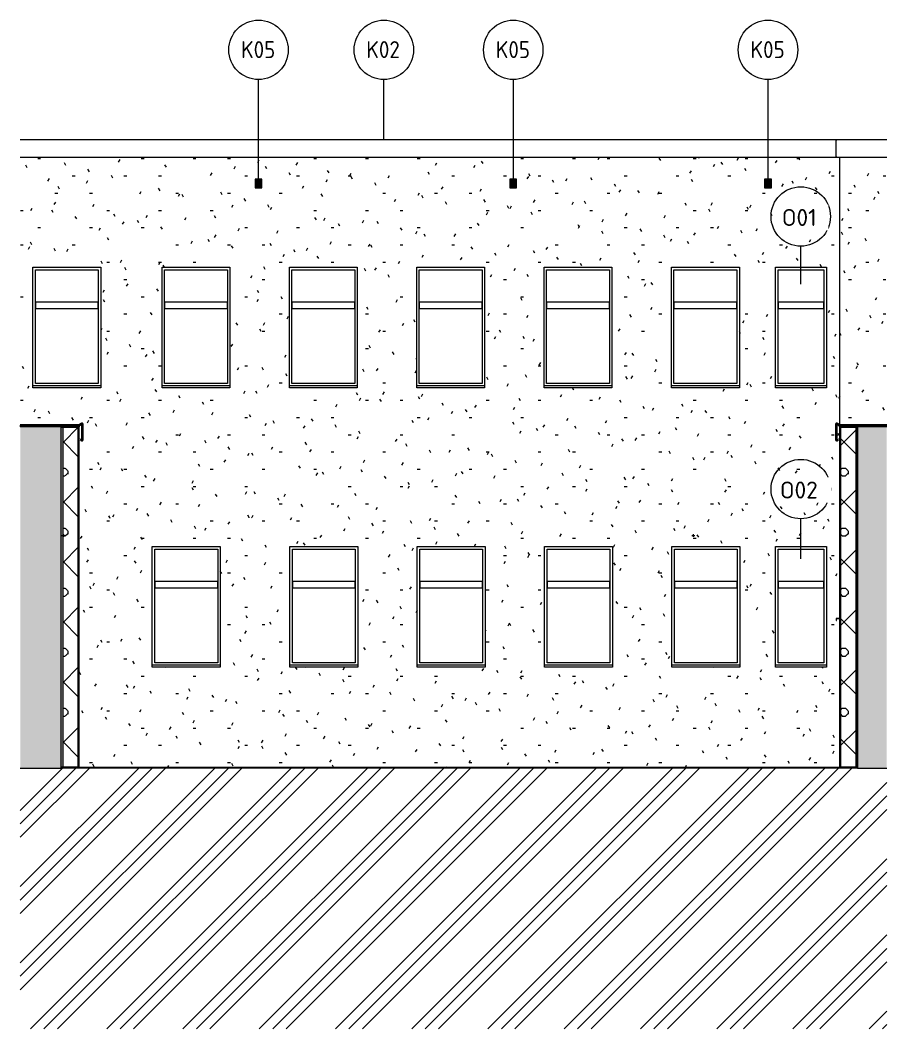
# Model space of a CAD drawing. Header units: millimetres. Extents: x -19993 to 479964, y -45352 to 20466.
# Drawn here: x 208209 to 218416, y -901 to 10979 of the extents above; entities that cross this region are included whole.
import ezdxf

# ---------------------------------------------------------------- set-up
doc = ezdxf.new("R2010")
doc.units = ezdxf.units.MM
for name, color, linetype, lineweight in [('A-DETL-GENF', 92, 'Continuous', 9), ('A-DETL-THIN', 151, 'Continuous', 9), ('A-GLAZ', 151, 'Continuous', 9), ('A-GLAZ-IDEN', 152, 'Continuous', 9), ('A-ROOF', 132, 'Continuous', 9), ('A-ROOF-IDEN', 132, 'Continuous', 9), ('A-ROOF-MCUT', 132, 'Continuous', 35), ('A-ROOF-OTLN', 132, 'Continuous', 9), ('A-ROOF-PATT', 132, 'Continuous', 35), ('A-WALL', 113, 'Continuous', 9), ('A-WALL-PATT', 111, 'Continuous', 25), ('E-POWR-CNTR', 130, 'Continuous', 9), ('E-POWR-DROP', 130, 'Continuous', 9), ('E-POWR-RISE', 130, 'Continuous', 9), ('M-EQPM', 50, 'Continuous', 9), ('M-EQPM-IDEN', 50, 'Continuous', 9), ('Q-SPCQ', 91, 'Continuous', 9)]:
    doc.layers.add(name, color=color, linetype=linetype, lineweight=lineweight)
doc.styles.add('ISOCPEUR', font='isocpeur.ttf', dxfattribs={"width": 0.9, "height": 200})
doc.styles.add('ISOCPEUR_2', font='isocpeur.ttf', dxfattribs={"height": 200})
pattern_1 = [(0, (357563.63, 0), (812.8, 203.2), [33.528, -576.072, 33.528, -576.072, -3251.2]), (0, (357563.63, 0), (812.8, 203.2), [-1219.2, 33.528, -1185.672, 33.528, -576.072, -1422.4]), (0, (357563.63, 0), (812.8, 203.2), [-3048, 33.528, -372.872, 33.528, -982.472]), (120, (357868.43, 101.6), (-582.37636, 602.30545), [33.528, -576.072, 33.528, -3827.272]), (120, (357868.43, 101.6), (-582.37636, 602.30545), [-643.128, -576.072, 33.528, -1185.672, -2032]), (120, (357868.43, 101.6), (-582.37636, 602.30545), [-2438.4, 33.528, -576.072, 33.528, -1388.872]), (120, (357868.43, 101.6), (-582.37636, 602.30545), [-3081.528, -372.872, 33.528, -982.472]), (240, (357970.03, 508), (-230.42364, -805.50545), [33.528, -576.072, 33.528, -576.072, -3251.2]), (240, (357970.03, 508), (-230.42364, -805.50545), [-1219.2, 33.528, -1185.672, 33.528, -576.072, -1422.4]), (240, (357970.03, 508), (-230.42364, -805.50545), [-3048, 33.528, -372.872, 33.528, -982.472])]
pattern_2 = [(45, (357563.63, 0), (0, 707.1054), []), (315, (357563.63, 0), (707.1054, 0), []), (270, (357871, 19.13), (353.543, -353.543), [38.278, -668.833]), (270, (357963.37, 19.13), (353.543, -353.543), [38.278, -668.833]), (0, (357896.77, 46.2), (353.543, 353.543), [38.278, -668.833]), (0, (357896.77, -46.2), (353.543, 353.543), [38.278, -668.833]), (45, (357871, 19.13), (0, 707.1054), [38.278, -461.721]), (45, (357936.3, -46.2), (0, 707.1054), [38.278, -461.721]), (315, (357936.3, 46.2), (707.1054, 0), [38.278, -461.721]), (315, (357871, -19.13), (707.1054, 0), [38.278, -461.721])]
pattern_3 = [(45, (357599, -35.36), (0, 707.1054), []), (45, (357881.8, -318.2), (0, 707.1054), []), (315, (357599, 35.36), (707.1054, 0), []), (315, (357881.8, 318.2), (707.1054, 0), []), (270, (357871, 19.13), (353.543, -353.543), [38.278, -668.833]), (270, (357963.37, 19.13), (353.543, -353.543), [38.278, -668.833]), (0, (357896.77, 46.2), (353.543, 353.543), [38.278, -668.833]), (0, (357896.77, -46.2), (353.543, 353.543), [38.278, -668.833]), (45, (357871, 19.13), (0, 707.1054), [38.278, -461.721]), (45, (357936.3, -46.2), (0, 707.1054), [38.278, -461.721]), (315, (357936.3, 46.2), (707.1054, 0), [38.278, -461.721]), (315, (357871, -19.13), (707.1054, 0), [38.278, -461.721])]

# ---------------------------------------------------------------- blocks, each defined once
blk = doc.blocks.new('OKNO_1k_nadsvetlik - OKNO_1k_nadsvetlik_900 x 1500-1969459-VB2-J-Nový')
at = {"layer": 'A-GLAZ'}
for p, q in [((-25615, 3410), (-25615, 4750)), ((-25615, 4750), (-24875, 4750)), ((-24875, 4750), (-24875, 3410)), ((-25615, 4370), (-24875, 4370)), ((-25615, 4370), (-25615, 4290)), ((-24875, 4290), (-25615, 4290)), ((-24875, 4290), (-24875, 4370)), ((-24875, 3410), (-25615, 3410))]:
    blk.add_line(p, q, dxfattribs=at)
blk = doc.blocks.new('parapet_ext - parapet_ext-1802001-VB2-J-Nový')
at = {"layer": 'Q-SPCQ'}
for p, q in [((-25645, 3360), (-25645, 3382)), ((-24845, 3382), (-25645, 3382)), ((-24845, 3360), (-25645, 3360)), ((-24845, 3382), (-24845, 3360))]:
    blk.add_line(p, q, dxfattribs=at)
blk = doc.blocks.new('OKNO_1k_nadsvetlik - OKNO_1k_nadsvetlik_900 x 1500-1969499-VB2-J-Nový')
at = {"layer": 'A-GLAZ'}
for p, q in [((-25621, 6700), (-25621, 8040)), ((-25621, 8040), (-24881, 8040)), ((-24881, 8040), (-24881, 6700)), ((-25621, 7660), (-24881, 7660)), ((-25621, 7660), (-25621, 7580)), ((-24881, 7580), (-24881, 7660)), ((-24881, 7580), (-25621, 7580)), ((-24881, 6700), (-25621, 6700))]:
    blk.add_line(p, q, dxfattribs=at)
blk = doc.blocks.new('parapet_ext - parapet_ext-1802020-VB2-J-Nový')
at = {"layer": 'Q-SPCQ'}
for p, q in [((-25651, 6650), (-25651, 6672)), ((-24851, 6672), (-25651, 6672)), ((-24851, 6672), (-24851, 6650)), ((-24851, 6650), (-25651, 6650))]:
    blk.add_line(p, q, dxfattribs=at)
blk = doc.blocks.new('OKNO_1k_nadsvetlik - OKNO_1k_nadsvetlik_700 x 1500-1969469-VB2-J-Nový')
at = {"layer": 'A-GLAZ', "color": 11}
for p, q in [((-24395, 6700), (-24395, 8040)), ((-24395, 8040), (-23855, 8040)), ((-23855, 8040), (-23855, 6700)), ((-24395, 7660), (-23855, 7660)), ((-24395, 7660), (-24395, 7580)), ((-23855, 7580), (-23855, 7660)), ((-23855, 7580), (-24395, 7580)), ((-23855, 6700), (-24395, 6700))]:
    blk.add_line(p, q, dxfattribs=at)
blk = doc.blocks.new('parapet_ext - parapet_ext-1802056-VB2-J-Nový')
at = {"layer": 'Q-SPCQ', "color": 11}
for p, q in [((-24425, 6650), (-24425, 6672)), ((-23825, 6672), (-24425, 6672)), ((-23825, 6672), (-23825, 6650)), ((-23825, 6650), (-24425, 6650))]:
    blk.add_line(p, q, dxfattribs=at)
blk = doc.blocks.new('OKNO_1k_nadsvetlik - OKNO_1k_nadsvetlik_700 x 1500-1969489-VB2-J-Nový')
at = {"layer": 'A-GLAZ', "color": 11}
for p, q in [((-24395, 3410), (-24395, 4750)), ((-24395, 4750), (-23855, 4750)), ((-23855, 4750), (-23855, 3410)), ((-24395, 4370), (-23855, 4370)), ((-24395, 4370), (-24395, 4290)), ((-23855, 4290), (-24395, 4290)), ((-23855, 4290), (-23855, 4370)), ((-23855, 3410), (-24395, 3410))]:
    blk.add_line(p, q, dxfattribs=at)
blk = doc.blocks.new('parapet_ext - parapet_ext-1802058-VB2-J-Nový')
at = {"layer": 'Q-SPCQ', "color": 11}
for p, q in [((-24425, 3360), (-24425, 3382)), ((-23825, 3382), (-24425, 3382)), ((-23825, 3360), (-24425, 3360)), ((-23825, 3382), (-23825, 3360))]:
    blk.add_line(p, q, dxfattribs=at)
blk = doc.blocks.new('parapet_ext - parapet_ext-V33-VB2-J-Nový')
at = {"layer": 'Q-SPCQ'}
for p, q in [((-23668, 3932), (-23710, 3932)), ((-23710, 3932), (-23710, 3910)), ((-23708, 3930), (-23668, 3930)), ((-23708, 3910), (-23708, 3930)), ((-23710, 3910), (-23708, 3910))]:
    blk.add_line(p, q, dxfattribs=at)
blk = doc.blocks.new('DPS_vetrání_nová - Typ 1-1348339-VB2-J-Nový')
at = {"layer": 'M-EQPM', "color": 11}
for p, q in [((-30554, 9106), (-30554, 9006)), ((-30474, 9106), (-30554, 9106)), ((-30549, 9011), (-30549, 9101)), ((-30549, 9101), (-30479, 9101)), ((-30549, 9096), (-30479, 9096)), ((-30549, 9087), (-30479, 9087)), ((-30549, 9078), (-30479, 9078)), ((-30549, 9069), (-30479, 9069)), ((-30549, 9060), (-30479, 9060)), ((-30549, 9052), (-30479, 9052)), ((-30549, 9043), (-30479, 9043)), ((-30549, 9034), (-30479, 9034)), ((-30479, 9101), (-30479, 9011)), ((-30474, 9006), (-30474, 9106)), ((-30554, 9006), (-30474, 9006)), ((-30549, 9025), (-30479, 9025)), ((-30549, 9016), (-30479, 9016)), ((-30479, 9011), (-30549, 9011))]:
    blk.add_line(p, q, dxfattribs=at)
blk = doc.blocks.new('Popiska mechanické zařízení - Popiska okna_Bublina-1428144-VB2-J-Nový')
at = {"layer": 'M-EQPM-IDEN'}
blk.add_circle((-30514, 10629), 350, dxfattribs=at)
blk = doc.blocks.new('Popiska zakončení střešního pláště - Popiska okna_Bublina-1463073-VB2-J-Nový')
at = {"layer": 'A-ROOF-IDEN'}
blk.add_circle((-29038, 10629), 350, dxfattribs=at)
blk = doc.blocks.new('Popisek okna_oznaceni - Popisek okna_oznaceni-1865439-VB2-J-Nový')
at = {"layer": 'A-GLAZ-IDEN'}
blk.add_circle((-24128, 5456), 350, dxfattribs=at)

msp = doc.modelspace()

# ---------------------------------------------------------------- hatches: boundary and pattern name
at = {"layer": 'A-DETL-GENF'}
h = msp.add_hatch(color=9, dxfattribs=at)
h.paths.add_polyline_path([(208693, 2170), (208693, 6190), (208209, 6190), (208209, 2170)])
h.paths.add_polyline_path([(218416, 2170), (218416, 6190), (218070, 6190), (218070, 2170), (218097, 2170)])
msp.add_hatch(color=9, dxfattribs=at).paths.add_polyline_path([(218070, 2170), (218070, 6190), (218068, 6190), (218068, 2170)])
h = msp.add_hatch(dxfattribs=at)
h.set_pattern_fill('FP_81', style=0, pattern_type=2)
h.set_pattern_definition([(45, (357563.6, 0), (-449.0128, 449.0128), []), (45, (357722.4, 0), (0, 898.0256), []), (45, (357404.9, 0), (0, 898.0256), [])])
h.paths.add_polyline_path([(215864, -901), (218416, -901), (218416, 2170), (208209, 2170), (208209, -901), (213312, -901)])
at = {"layer": 'A-ROOF-PATT', "lineweight": 9}
h = msp.add_hatch(dxfattribs=at)
h.set_pattern_fill('FP_58', color=11, style=0, pattern_type=2)
h.set_pattern_definition([(270, (199813.5, 6210), (1270, 8e-14), []), (270, (199823.6, 6210), (1270, 8e-14), []), (270, (199833.8, 6210), (1270, 8e-14), []), (270, (199844, 6210), (1270, 8e-14), []), (270, (199854.1, 6210), (1270, 8e-14), []), (270, (199864.3, 6210), (1270, 8e-14), []), (270, (199874.4, 6210), (1270, 8e-14), []), (270, (199884.6, 6210), (1270, 8e-14), []), (270, (199894.7, 6210), (1270, 8e-14), []), (270, (199904.9, 6210), (1270, 8e-14), []), (270, (199915.1, 6210), (1270, 8e-14), []), (270, (199925.2, 6210), (1270, 8e-14), []), (270, (199935.4, 6210), (1270, 8e-14), []), (270, (199945.5, 6210), (1270, 8e-14), []), (270, (199955.7, 6210), (1270, 8e-14), []), (270, (199965.9, 6210), (1270, 8e-14), []), (270, (199976, 6210), (1270, 8e-14), []), (270, (199986.2, 6210), (1270, 8e-14), []), (270, (199996.3, 6210), (1270, 8e-14), []), (270, (200006.5, 6210), (1270, 8e-14), []), (270, (200016.7, 6210), (1270, 8e-14), []), (270, (200026.8, 6210), (1270, 8e-14), []), (270, (200037, 6210), (1270, 8e-14), []), (270, (200047.1, 6210), (1270, 8e-14), []), (270, (200057.3, 6210), (1270, 8e-14), []), (270, (200067.5, 6210), (1270, 8e-14), []), (270, (200077.6, 6210), (1270, 8e-14), []), (270, (200087.8, 6210), (1270, 8e-14), []), (270, (200098, 6210), (1270, 8e-14), []), (270, (200108.1, 6210), (1270, 8e-14), []), (270, (200448.5, 6210), (1270, 8e-14), []), (270, (200458.6, 6210), (1270, 8e-14), []), (270, (200468.8, 6210), (1270, 8e-14), []), (270, (200479, 6210), (1270, 8e-14), []), (270, (200489.1, 6210), (1270, 8e-14), []), (270, (200499.3, 6210), (1270, 8e-14), []), (270, (200509.4, 6210), (1270, 8e-14), []), (270, (200519.6, 6210), (1270, 8e-14), []), (270, (200529.7, 6210), (1270, 8e-14), []), (270, (200539.9, 6210), (1270, 8e-14), []), (270, (200550.1, 6210), (1270, 8e-14), []), (270, (200560.2, 6210), (1270, 8e-14), []), (270, (200570.4, 6210), (1270, 8e-14), []), (270, (200580.5, 6210), (1270, 8e-14), []), (270, (200590.7, 6210), (1270, 8e-14), []), (270, (200600.9, 6210), (1270, 8e-14), []), (270, (200611, 6210), (1270, 8e-14), []), (270, (200621.2, 6210), (1270, 8e-14), []), (270, (200631.3, 6210), (1270, 8e-14), []), (270, (200641.5, 6210), (1270, 8e-14), []), (270, (200651.7, 6210), (1270, 8e-14), []), (270, (200661.8, 6210), (1270, 8e-14), []), (270, (200672, 6210), (1270, 8e-14), []), (270, (200682.1, 6210), (1270, 8e-14), []), (270, (200692.3, 6210), (1270, 8e-14), []), (270, (200702.5, 6210), (1270, 8e-14), []), (270, (200712.6, 6210), (1270, 8e-14), []), (270, (200722.8, 6210), (1270, 8e-14), []), (270, (200733, 6210), (1270, 8e-14), []), (270, (200743.1, 6210), (1270, 8e-14), [])])
h.paths.add_polyline_path([(208901, 6190), (208901, 6210), (208209, 6210), (208209, 6190), (208846, 6190)])
h = msp.add_hatch(dxfattribs=at)
h.set_pattern_fill('FP_78', color=11, style=0, pattern_type=2)
h.set_pattern_definition([(270, (220554, 6210), (1270, 8e-14), []), (270, (220564.2, 6210), (1270, 8e-14), []), (270, (220574.4, 6210), (1270, 8e-14), []), (270, (220584.5, 6210), (1270, 8e-14), []), (270, (220594.7, 6210), (1270, 8e-14), []), (270, (220604.8, 6210), (1270, 8e-14), []), (270, (220615, 6210), (1270, 8e-14), []), (270, (220625.2, 6210), (1270, 8e-14), []), (270, (220635.3, 6210), (1270, 8e-14), []), (270, (220645.5, 6210), (1270, 8e-14), []), (270, (220655.6, 6210), (1270, 8e-14), []), (270, (220665.8, 6210), (1270, 8e-14), []), (270, (220676, 6210), (1270, 8e-14), []), (270, (220686.1, 6210), (1270, 8e-14), []), (270, (220696.3, 6210), (1270, 8e-14), []), (270, (220706.4, 6210), (1270, 8e-14), []), (270, (220716.6, 6210), (1270, 8e-14), []), (270, (220726.8, 6210), (1270, 8e-14), []), (270, (220736.9, 6210), (1270, 8e-14), []), (270, (220747.1, 6210), (1270, 8e-14), []), (270, (220757.2, 6210), (1270, 8e-14), []), (270, (220767.4, 6210), (1270, 8e-14), []), (270, (220777.6, 6210), (1270, 8e-14), []), (270, (220787.7, 6210), (1270, 8e-14), []), (270, (220797.9, 6210), (1270, 8e-14), []), (270, (220808, 6210), (1270, 8e-14), []), (270, (220818.2, 6210), (1270, 8e-14), []), (270, (220828.4, 6210), (1270, 8e-14), []), (270, (220838.5, 6210), (1270, 8e-14), []), (270, (220848.7, 6210), (1270, 8e-14), []), (270, (221189, 6210), (1270, 8e-14), []), (270, (221199.2, 6210), (1270, 8e-14), []), (270, (221209.4, 6210), (1270, 8e-14), []), (270, (221219.5, 6210), (1270, 8e-14), []), (270, (221229.7, 6210), (1270, 8e-14), []), (270, (221239.8, 6210), (1270, 8e-14), []), (270, (221250, 6210), (1270, 8e-14), []), (270, (221260.2, 6210), (1270, 8e-14), []), (270, (221270.3, 6210), (1270, 8e-14), []), (270, (221280.5, 6210), (1270, 8e-14), []), (270, (221290.6, 6210), (1270, 8e-14), []), (270, (221300.8, 6210), (1270, 8e-14), []), (270, (221311, 6210), (1270, 8e-14), []), (270, (221321.1, 6210), (1270, 8e-14), []), (270, (221331.3, 6210), (1270, 8e-14), []), (270, (221341.4, 6210), (1270, 8e-14), []), (270, (221351.6, 6210), (1270, 8e-14), []), (270, (221361.8, 6210), (1270, 8e-14), []), (270, (221371.9, 6210), (1270, 8e-14), []), (270, (221382.1, 6210), (1270, 8e-14), []), (270, (221392.2, 6210), (1270, 8e-14), []), (270, (221402.4, 6210), (1270, 8e-14), []), (270, (221412.6, 6210), (1270, 8e-14), []), (270, (221422.7, 6210), (1270, 8e-14), []), (270, (221432.9, 6210), (1270, 8e-14), []), (270, (221443, 6210), (1270, 8e-14), []), (270, (221453.2, 6210), (1270, 8e-14), []), (270, (221463.4, 6210), (1270, 8e-14), []), (270, (221473.5, 6210), (1270, 8e-14), []), (270, (221483.7, 6210), (1270, 8e-14), [])])
h.paths.add_polyline_path([(218070, 6190), (218416, 6190), (218416, 6210), (217862, 6210), (217862, 6190), (218068, 6190)])
at = {"layer": 'A-WALL-PATT', "lineweight": 9}
h = msp.add_hatch(dxfattribs=at)
h.set_pattern_fill('FP_77', color=11, style=0, pattern_type=2)
h.set_pattern_definition(pattern_1)
h.paths.add_polyline_path([(217829, 6229), (217825, 6226), (217823, 6229), (217826, 6229)])
h.paths.add_polyline_path([(208939, 6026), (208933, 6027), (208920, 6040), (208924, 6044), (208938, 6028)])
h.paths.add_polyline_path([(208940, 6229), (208943, 6224), (208943, 6032), (208939, 6026), (208938, 6032), (208938, 6225)])
h.paths.add_polyline_path([(208934, 6229), (208940, 6229), (208938, 6225), (208937, 6226)])
h.paths.add_polyline_path([(208901, 5120), (217862, 5120), (217862, 6204), (217826, 6225), (217829, 6229), (217862, 6210), (217862, 9366), (208209, 9366), (208209, 6210), (208901, 6210), (208934, 6229), (208937, 6225), (208901, 6204), (208901, 5212)])
h.paths.add_polyline_path([(217824, 6026), (217830, 6034), (217839, 6044), (217843, 6040), (217830, 6027), (217825, 6026)])
h.paths.add_polyline_path([(217824, 6026), (217820, 6032), (217820, 6224), (217823, 6229), (217825, 6224), (217825, 6031)])
h.paths.add_polyline_path([(208938, 6650), (208359, 6650), (208359, 8070), (209159, 8070), (209159, 6650), (208940, 6650)])
h.paths.add_polyline_path([(210679, 6650), (209879, 6650), (209879, 8070), (210679, 8070), (210679, 6670)])
h.paths.add_polyline_path([(214588, 6650), (214379, 6650), (214379, 8070), (215179, 8070), (215179, 6650)])
h.paths.add_polyline_path([(213312, 6650), (212879, 6650), (212879, 8070), (213679, 8070), (213679, 6650), (213617, 6650)])
h.paths.add_polyline_path([(211379, 6650), (211379, 8070), (212179, 8070), (212179, 6650), (212036, 6650)])
h.paths.add_polyline_path([(217140, 6650), (217105, 6650), (217105, 8070), (217705, 8070), (217705, 6650)])
h.paths.add_polyline_path([(215879, 6650), (215879, 8070), (216679, 8070), (216679, 6650), (215905, 6650)])
h.paths.add_polyline_path([(214027, 9006), (213977, 9006), (213977, 9106), (214057, 9106), (214057, 9006), (214028, 9006)])
h.paths.add_polyline_path([(216977, 9006), (216977, 9106), (217057, 9106), (217056, 9006), (216981, 9006)])
h.paths.add_polyline_path([(210977, 9006), (210977, 9106), (211057, 9106), (211057, 9006), (210985, 9006)])
h = msp.add_hatch(dxfattribs=at)
h.set_pattern_fill('FP_77', color=11, style=0, pattern_type=2)
h.set_pattern_definition(pattern_1)
h.paths.add_polyline_path([(218070, 6210), (218070, 9366), (217862, 9366), (217862, 6210), (218050, 6210)])
h = msp.add_hatch(dxfattribs=at)
h.set_pattern_fill('FP_77', color=11, style=0, pattern_type=2)
h.set_pattern_definition(pattern_1)
h.paths.add_polyline_path([(218070, 6210), (218416, 6210), (218416, 9366), (218070, 9366), (218070, 6522)])
at = {"layer": 'A-WALL-PATT'}
for points in [[(208713, 2180), (208713, 6190), (208693, 6190), (208693, 2180)], [(218068, 2180), (218068, 6190), (218050, 6190), (218050, 2180)], [(218068, 2170), (218068, 2180), (218050, 2180), (218050, 2170)]]:
    msp.add_hatch(color=11, dxfattribs=at).paths.add_polyline_path(points)
at = {"layer": 'A-WALL-PATT', "lineweight": 9}
h = msp.add_hatch(dxfattribs=at)
h.set_pattern_fill('FP_79', color=11, style=0, pattern_type=2)
h.set_pattern_definition(pattern_2)
h.paths.add_polyline_path([(208893, 2180), (208893, 6190), (208713, 6190), (208713, 2180)])
h = msp.add_hatch(dxfattribs=at)
h.set_pattern_fill('FP_79', color=11, style=0, pattern_type=2)
h.set_pattern_definition(pattern_2)
h.paths.add_polyline_path([(217937, 2180), (218050, 2180), (218050, 6190), (217870, 6190), (217870, 2180)])
h = msp.add_hatch(dxfattribs=at)
h.set_pattern_fill('FP_77', color=11, style=0, pattern_type=2)
h.set_pattern_definition(pattern_1)
h.paths.add_polyline_path([(208901, 2180), (217862, 2180), (217862, 3930), (217822, 3930), (217822, 3910), (217820, 3910), (217820, 3932), (217862, 3932), (217862, 5120), (208901, 5120), (208901, 2592)])
h.paths.add_polyline_path([(210122, 3360), (209765, 3360), (209765, 4780), (210565, 4780), (210565, 3360), (210537, 3360)])
h.paths.add_polyline_path([(215918, 3360), (215885, 3360), (215885, 4780), (216685, 4780), (216685, 3360), (216502, 3360)])
h.paths.add_polyline_path([(213685, 3360), (212885, 3360), (212885, 4780), (213685, 4780), (213685, 3380)])
h.paths.add_polyline_path([(217140, 3360), (217105, 3360), (217105, 4780), (217705, 4780), (217705, 3360)])
h.paths.add_polyline_path([(214385, 3360), (214385, 4780), (215185, 4780), (215185, 3360), (214443, 3360)])
h.paths.add_polyline_path([(212185, 3360), (211385, 3360), (211385, 4780), (212185, 4780), (212185, 3380)])
h.paths.add_polyline_path([(216140, 4901), (216133, 4902), (216131, 4904), (216128, 4910), (216131, 4916), (216135, 4919), (216140, 4918), (216142, 4918), (216146, 4912), (216145, 4906)])
h = msp.add_hatch(dxfattribs=at)
h.set_pattern_fill('FP_80', color=11, style=0, pattern_type=2)
h.set_pattern_definition(pattern_3)
h.paths.add_polyline_path([(208693, 2170), (208833, 2170), (208833, 2180), (208693, 2180)])
h = msp.add_hatch(dxfattribs=at)
h.set_pattern_fill('FP_77', color=11, style=0, pattern_type=2)
h.set_pattern_definition(pattern_1)
h.paths.add_polyline_path([(217860, 2170), (217860, 2180), (208843, 2180), (208843, 2170), (217778, 2170)])
h = msp.add_hatch(dxfattribs=at)
h.set_pattern_fill('FP_80', color=11, style=0, pattern_type=2)
h.set_pattern_definition(pattern_3)
h.paths.add_polyline_path([(217937, 2170), (218050, 2170), (218050, 2180), (217870, 2180), (217870, 2170)])
at = {"layer": 'E-POWR-DROP'}
msp.add_hatch(color=256, dxfattribs=at).paths.add_polyline_path([(216140, 4901), (216145, 4906), (216146, 4908), (216146, 4912), (216142, 4918), (216135, 4919), (216131, 4916), (216128, 4910), (216131, 4904), (216133, 4902), (216137, 4902)])

# ---------------------------------------------------------------- linework, layer by layer
at = {"layer": 'A-DETL-THIN'}
for p, q in [((208693, 6190), (208209, 6190)), ((208693, 2170), (208693, 6190)), ((218070, 6190), (218068, 6190)), ((218068, 6190), (218068, 2170)), ((218416, 6190), (218070, 6190)), ((218070, 6190), (218070, 2170)), ((208209, 2170), (208693, 2170)), ((218070, 2170), (208693, 2170)), ((218070, 2170), (218416, 2170))]:
    msp.add_line(p, q, dxfattribs=at)
at = {"layer": 'A-GLAZ-IDEN'}
for p, q in [((217403, 7869), (217403, 8316)), ((217403, 4636), (217403, 5106))]:
    msp.add_line(p, q, dxfattribs=at)
at = {"layer": 'A-ROOF', "color": 1, "lineweight": 35}
for p, q in [((208901, 6210), (208209, 6210)), ((208693, 6190), (208901, 6190)), ((208901, 6190), (208901, 6204)), ((218416, 6210), (217862, 6210)), ((217862, 6204), (217862, 6190)), ((217862, 6190), (218068, 6190))]:
    msp.add_line(p, q, dxfattribs=at)
at = {"layer": 'A-ROOF-IDEN'}
msp.add_line((212492, 9570), (212492, 10279), dxfattribs=at)
at = {"layer": 'A-ROOF-MCUT', "color": 1}
for p, q in [((208934, 6229), (208901, 6210)), ((208901, 6204), (208937, 6225)), ((208901, 6210), (208901, 6204)), ((208938, 6224), (208938, 6032)), ((208943, 6032), (208943, 6224)), ((217820, 6224), (217820, 6032)), ((217825, 6032), (217825, 6224)), ((217826, 6225), (217862, 6204)), ((217862, 6210), (217829, 6229)), ((217862, 6204), (217862, 6210)), ((208924, 6044), (208920, 6040)), ((208920, 6040), (208933, 6027)), ((208936, 6031), (208924, 6044)), ((217839, 6044), (217827, 6031)), ((217830, 6027), (217843, 6040)), ((217843, 6040), (217839, 6044))]:
    msp.add_line(p, q, dxfattribs=at)
for centre, radius, start, end in [((208937, 6224), 6, 0, 120), ((208937, 6224), 1, 0, 120), ((217826, 6224), 6, 60, 180), ((217826, 6224), 1, 60, 180), ((208937, 6032), 6, 225, 0), ((208937, 6032), 1, 225, 0), ((217826, 6032), 6, 180, 315), ((217826, 6032), 1, 180, 315)]:
    msp.add_arc(centre, radius, start, end, dxfattribs=at)
at = {"layer": 'A-ROOF-OTLN', "color": 11}
for p, q in [((218416, 9570), (208209, 9570)), ((217820, 9372), (217820, 9564)), ((208209, 9366), (218416, 9366))]:
    msp.add_line(p, q, dxfattribs=at)
for points, knots in [([(217820, 9564), (217820, 9564), (217820, 9565), (217820, 9566), (217821, 9567), (217821, 9567), (217821, 9568), (217822, 9568), (217822, 9569), (217823, 9569), (217823, 9569), (217824, 9569), (217824, 9570), (217824, 9570), (217825, 9570), (217825, 9570), (217826, 9570), (217826, 9570), (217826, 9570)], [0, 0, 0, 0, 0.125, 0.1875, 0.25, 0.3125, 0.34375, 0.375, 0.4375, 0.5, 0.53125, 0.5625, 0.59375, 0.625, 0.65625, 0.6875, 0.71875, 0.75, 0.75, 0.75, 0.75]), ([(217826, 9366), (217826, 9366), (217826, 9366), (217825, 9366), (217825, 9366), (217824, 9366), (217824, 9366), (217824, 9366), (217823, 9366), (217823, 9366), (217823, 9367), (217822, 9367), (217822, 9367), (217821, 9368), (217821, 9368), (217821, 9369), (217820, 9369), (217820, 9370), (217820, 9371), (217820, 9372)], [0.3333333, 0.3333333, 0.3333333, 0.3333333, 0.3611111, 0.3888889, 0.4166667, 0.4444444, 0.4722222, 0.5, 0.5277778, 0.5555556, 0.5833333, 0.6111111, 0.6666667, 0.6944444, 0.7222222, 0.7777778, 0.8333333, 0.8888889, 1, 1, 1, 1])]:
    msp.add_open_spline(points, degree=3, knots=knots, dxfattribs=at)
at = {"layer": 'A-WALL', "color": 11}
for p, q in [((217862, 6210), (217862, 9366)), ((208359, 6672), (208359, 8070)), ((208359, 8070), (209159, 8070)), ((209159, 8070), (209159, 6672)), ((209879, 6672), (209879, 8070)), ((209879, 8070), (210679, 8070)), ((210679, 8070), (210679, 6672)), ((211379, 6672), (211379, 8070)), ((211379, 8070), (212179, 8070)), ((212179, 8070), (212179, 6672)), ((212879, 6672), (212879, 8070)), ((212879, 8070), (213679, 8070)), ((213679, 8070), (213679, 6672)), ((214379, 6672), (214379, 8070)), ((214379, 8070), (215179, 8070)), ((215179, 8070), (215179, 6672)), ((215879, 6672), (215879, 8070)), ((215879, 8070), (216679, 8070)), ((216679, 8070), (216679, 6672)), ((217105, 6672), (217105, 8070)), ((217105, 8070), (217705, 8070)), ((217705, 8070), (217705, 6672)), ((209765, 3382), (209765, 4780)), ((209765, 4780), (210565, 4780)), ((210565, 4780), (210565, 3382)), ((211385, 3382), (211385, 4780)), ((211385, 4780), (212185, 4780)), ((212185, 4780), (212185, 3382)), ((212885, 3382), (212885, 4780)), ((212885, 4780), (213685, 4780)), ((213685, 4780), (213685, 3382)), ((214385, 3382), (214385, 4780)), ((214385, 4780), (215185, 4780)), ((215185, 4780), (215185, 3382)), ((215885, 3382), (215885, 4780)), ((215885, 4780), (216685, 4780)), ((216685, 4780), (216685, 3382)), ((217105, 3382), (217105, 4780)), ((217105, 4780), (217705, 4780)), ((217705, 4780), (217705, 3382)), ((208901, 2180), (217860, 2180))]:
    msp.add_line(p, q, dxfattribs=at)
at = {"layer": 'A-WALL', "color": 240}
for p, q in [((208713, 2180), (208713, 6190)), ((208893, 2180), (208893, 6190)), ((208898, 2180), (208898, 6190)), ((217865, 6190), (217865, 2170)), ((217870, 6190), (217870, 2170)), ((218050, 6190), (218050, 2170)), ((208833, 2170), (208833, 2180)), ((208838, 2170), (208838, 2180))]:
    msp.add_line(p, q, dxfattribs=at)
at = {"layer": 'A-WALL', "color": 20, "lineweight": 25}
for p, q in [((208901, 2180), (208901, 6190)), ((217862, 6190), (217862, 2180)), ((208901, 2180), (208693, 2180)), ((208843, 2170), (208843, 2180)), ((218068, 2180), (217860, 2180)), ((217860, 2180), (217860, 2170))]:
    msp.add_line(p, q, dxfattribs=at)
at = {"layer": 'E-POWR-CNTR'}
for p, q in [((208701, 4910), (208733, 4910)), ((208717, 4894), (208717, 4926)), ((216121, 4910), (216153, 4910)), ((216137, 4894), (216137, 4926))]:
    msp.add_line(p, q, dxfattribs=at)
at = {"layer": 'E-POWR-RISE'}
for start, end in [(0, 180), (180, 0)]:
    msp.add_arc((208717, 4910), 8.96, start, end, dxfattribs=at)
at = {"layer": 'M-EQPM-IDEN'}
for p, q in [((211017, 9106), (211017, 10279)), ((214017, 9106), (214017, 10279)), ((217017, 9106), (217017, 10279))]:
    msp.add_line(p, q, dxfattribs=at)

# ---------------------------------------------------------------- block references
at = {"layer": 'A-GLAZ'}
for name, p in [('OKNO_1k_nadsvetlik - OKNO_1k_nadsvetlik_900 x 1500-1969499-VB2-J-Nový', (234010, 0)), ('OKNO_1k_nadsvetlik - OKNO_1k_nadsvetlik_900 x 1500-1969499-VB2-J-Nový', (235530, 0)), ('OKNO_1k_nadsvetlik - OKNO_1k_nadsvetlik_900 x 1500-1969499-VB2-J-Nový', (237030, 0)), ('OKNO_1k_nadsvetlik - OKNO_1k_nadsvetlik_900 x 1500-1969499-VB2-J-Nový', (238530, 0)), ('OKNO_1k_nadsvetlik - OKNO_1k_nadsvetlik_900 x 1500-1969499-VB2-J-Nový', (240030, 0)), ('OKNO_1k_nadsvetlik - OKNO_1k_nadsvetlik_900 x 1500-1969499-VB2-J-Nový', (241530, 0)), ('OKNO_1k_nadsvetlik - OKNO_1k_nadsvetlik_900 x 1500-1969459-VB2-J-Nový', (235410, 0)), ('OKNO_1k_nadsvetlik - OKNO_1k_nadsvetlik_900 x 1500-1969459-VB2-J-Nový', (237030, 0)), ('OKNO_1k_nadsvetlik - OKNO_1k_nadsvetlik_900 x 1500-1969459-VB2-J-Nový', (238530, 0)), ('OKNO_1k_nadsvetlik - OKNO_1k_nadsvetlik_900 x 1500-1969459-VB2-J-Nový', (240030, 0)), ('OKNO_1k_nadsvetlik - OKNO_1k_nadsvetlik_900 x 1500-1969459-VB2-J-Nový', (241530, 0))]:
    msp.add_blockref(name, p, dxfattribs=at)
at = {"layer": 'A-GLAZ', "color": 11}
for name in ['OKNO_1k_nadsvetlik - OKNO_1k_nadsvetlik_700 x 1500-1969469-VB2-J-Nový', 'OKNO_1k_nadsvetlik - OKNO_1k_nadsvetlik_700 x 1500-1969489-VB2-J-Nový']:
    msp.add_blockref(name, (241530, 0), dxfattribs=at)
at = {"layer": 'A-GLAZ-IDEN'}
for p in [(241530, 3211), (241530, 0)]:
    msp.add_blockref('Popisek okna_oznaceni - Popisek okna_oznaceni-1865439-VB2-J-Nový', p, dxfattribs=at)
at = {"layer": 'A-ROOF-IDEN'}
msp.add_blockref('Popiska zakončení střešního pláště - Popiska okna_Bublina-1463073-VB2-J-Nový', (241530, 0), dxfattribs=at)
at = {"layer": 'M-EQPM', "color": 11}
for p in [(241530, 0), (244530, 0), (247530, 0)]:
    msp.add_blockref('DPS_vetrání_nová - Typ 1-1348339-VB2-J-Nový', p, dxfattribs=at)
at = {"layer": 'M-EQPM-IDEN'}
for p in [(241530, 0), (244530, 0), (247530, 0)]:
    msp.add_blockref('Popiska mechanické zařízení - Popiska okna_Bublina-1428144-VB2-J-Nový', p, dxfattribs=at)
at = {"layer": 'Q-SPCQ'}
for name, p in [('parapet_ext - parapet_ext-1802020-VB2-J-Nový', (234010, 0)), ('parapet_ext - parapet_ext-1802020-VB2-J-Nový', (235530, 0)), ('parapet_ext - parapet_ext-1802020-VB2-J-Nový', (237030, 0)), ('parapet_ext - parapet_ext-1802020-VB2-J-Nový', (238530, 0)), ('parapet_ext - parapet_ext-1802020-VB2-J-Nový', (240030, 0)), ('parapet_ext - parapet_ext-1802020-VB2-J-Nový', (241530, 0)), ('parapet_ext - parapet_ext-V33-VB2-J-Nový', (241530, 0)), ('parapet_ext - parapet_ext-1802001-VB2-J-Nový', (235410, 0)), ('parapet_ext - parapet_ext-1802001-VB2-J-Nový', (237030, 0)), ('parapet_ext - parapet_ext-1802001-VB2-J-Nový', (238530, 0)), ('parapet_ext - parapet_ext-1802001-VB2-J-Nový', (240030, 0)), ('parapet_ext - parapet_ext-1802001-VB2-J-Nový', (241530, 0))]:
    msp.add_blockref(name, p, dxfattribs=at)
at = {"layer": 'Q-SPCQ', "color": 11}
for name in ['parapet_ext - parapet_ext-1802056-VB2-J-Nový', 'parapet_ext - parapet_ext-1802058-VB2-J-Nový']:
    msp.add_blockref(name, (241530, 0), dxfattribs=at)

# ---------------------------------------------------------------- texts
at = {"layer": 'A-ROOF-IDEN', "insert": (212285, 10732), "char_height": 200, "width": 497.85, "attachment_point": 1, "style": 'ISOCPEUR'}
msp.add_mtext('K02', dxfattribs=at)
at = {"layer": 'M-EQPM-IDEN', "char_height": 200, "width": 497.85, "attachment_point": 1, "style": 'ISOCPEUR'}
for insert in [(210810, 10732), (213810, 10732), (216810, 10732)]:
    msp.add_mtext('K05', dxfattribs=dict(at, insert=insert))

# ---------------------------------------------------------------- next in the draw order: texts
at = {"layer": 'A-GLAZ-IDEN', "char_height": 200, "attachment_point": 1, "style": 'ISOCPEUR_2', "bg_fill": 3, "box_fill_scale": 1.25, "bg_fill_color": 256, "bg_fill_true_color": 13158600, "bg_fill_transparency": 0}
for s, insert, width in [('O01', (217180, 8755), 497.05), ('O02', (217157, 5545), 553.16)]:
    msp.add_mtext(s, dxfattribs=dict(at, insert=insert, width=width))

doc.saveas('drawing.dxf')
